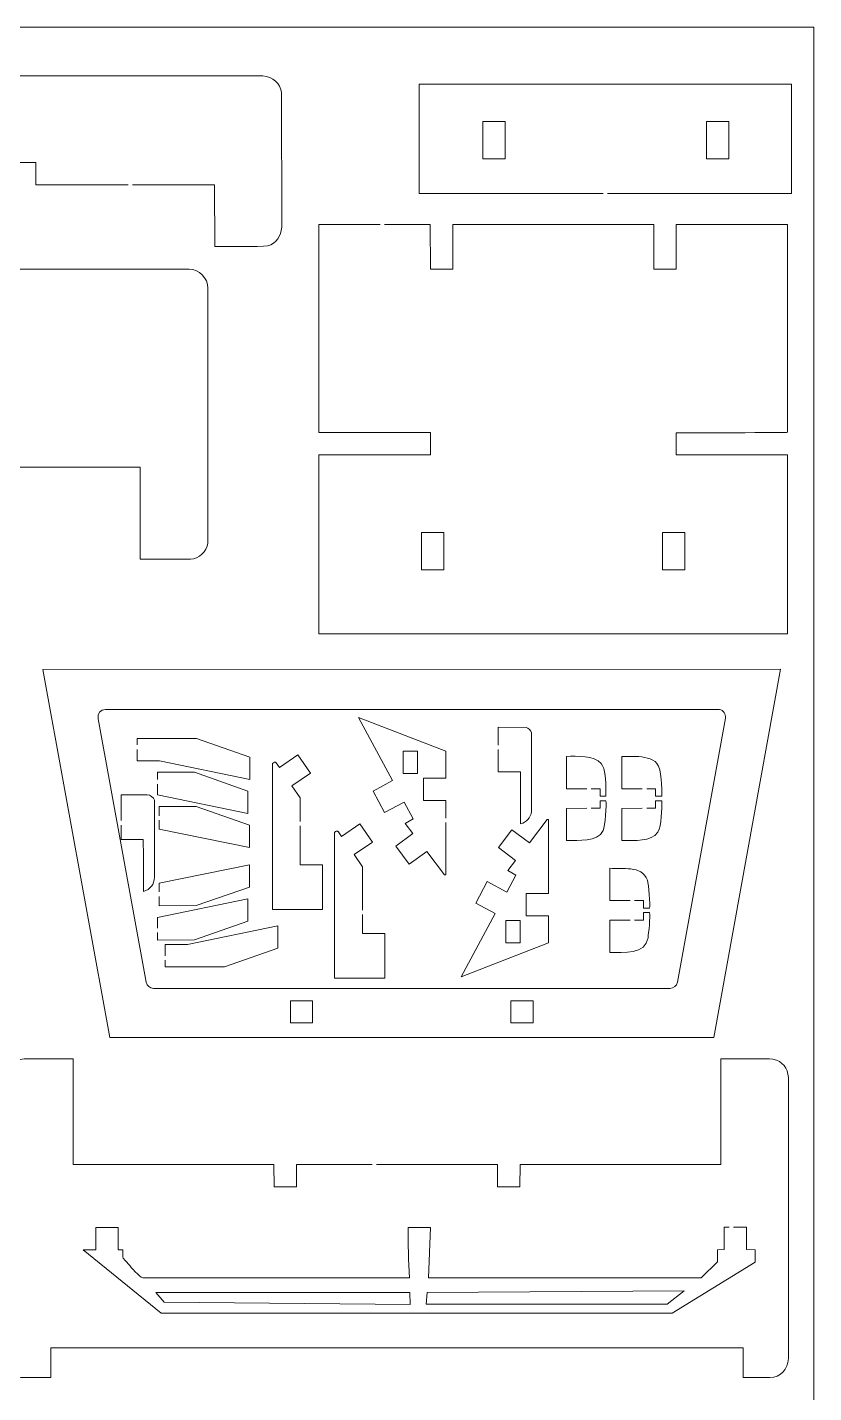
# Model space of a CAD drawing. Header units: centimetres. Extents: x -90 to 56, y -28 to 1.
# Drawn here: x -48.09 to -37.52, y -16.91 to 1.44 of the extents above; entities that cross this region are included whole.
import ezdxf

# ---------------------------------------------------------------- set-up
doc = ezdxf.new("R2010")
doc.units = ezdxf.units.CM
doc.header["$MEASUREMENT"] = 0
doc.layers.add('Camada 1', color=7, linetype='Continuous')

msp = doc.modelspace()

# ---------------------------------------------------------------- linework, layer by layer
at = {"layer": 'Camada 1', "color": 1, "lineweight": 0}
msp.add_lwpolyline([(-58.52102, -28.26382), (-37.52102, -28.26382), (-37.52102, 1.43618), (-58.52102, 1.43618), (-58.52102, -28.26382)], close=True, dxfattribs=at)
at = {"layer": 'Camada 1', "color": 3, "lineweight": 9}
for points, knots in [([(-46.67189, -0.68186), (-46.67189, -0.68186), (-45.57226, -0.68186), (-45.57226, -0.68186), (-45.57226, -0.68186), (-45.57226, -0.68186), (-45.5693, -1.50838), (-45.5693, -1.50838), (-45.5693, -1.50838), (-45.45303, -1.50904), (-44.95889, -1.51643), (-44.8575, -1.49956), (-44.8575, -1.49956), (-44.74392, -1.46809), (-44.67516, -1.36958), (-44.66926, -1.24954), (-44.66926, -1.24954), (-44.66926, -1.24954), (-44.6722, 0.55939), (-44.6722, 0.55939), (-44.6722, 0.55939), (-44.68532, 0.678), (-44.78743, 0.77621), (-44.92222, 0.78293), (-44.92222, 0.78293), (-44.92222, 0.78293), (-54.31981, 0.78293), (-54.31981, 0.78293), (-54.31981, 0.78293), (-54.46482, 0.77892), (-54.56372, 0.66963), (-54.57278, 0.53292), (-54.57278, 0.53292), (-54.57278, 0.53292), (-54.56689, -1.31131), (-54.56689, -1.31131), (-54.56689, -1.31131), (-54.54289, -1.4205), (-54.44078, -1.50211), (-54.32275, -1.50838), (-54.32275, -1.50838), (-54.32275, -1.50838), (-53.67272, -1.50544), (-53.67272, -1.50544), (-53.67272, -1.50544), (-53.67272, -1.50544), (-53.67272, -0.6848), (-53.67272, -0.6848), (-53.67272, -0.6848), (-53.67272, -0.6848), (-51.27259, -0.68186), (-51.27259, -0.68186), (-51.27259, -0.68186), (-51.27259, -0.68186), (-51.27259, -0.38184), (-51.27259, -0.38184), (-51.27259, -0.38184), (-51.27259, -0.38184), (-50.97257, -0.38184), (-50.97257, -0.38184), (-50.97257, -0.38184), (-50.97257, -0.38184), (-50.97257, -0.68186), (-50.97257, -0.68186), (-50.97257, -0.68186), (-50.97257, -0.68186), (-48.27241, -0.68186), (-48.27241, -0.68186), (-48.27241, -0.68186), (-48.27241, -0.68186), (-48.27241, -0.38184), (-48.27241, -0.38184), (-48.27241, -0.38184), (-48.27241, -0.38184), (-47.97239, -0.38184), (-47.97239, -0.38184), (-47.97239, -0.38184), (-47.97239, -0.38184), (-47.97239, -0.68186), (-47.97239, -0.68186), (-47.97239, -0.68186), (-47.97239, -0.68186), (-46.73072, -0.68186), (-46.73072, -0.68186)], [0, 0, 0, 0, 0.04545455, 0.04545455, 0.04545455, 0.04545455, 0.09090909, 0.09090909, 0.09090909, 0.09090909, 0.13636364, 0.13636364, 0.13636364, 0.13636364, 0.18181818, 0.18181818, 0.18181818, 0.18181818, 0.22727273, 0.22727273, 0.22727273, 0.22727273, 0.27272727, 0.27272727, 0.27272727, 0.27272727, 0.31818182, 0.31818182, 0.31818182, 0.31818182, 0.36363636, 0.36363636, 0.36363636, 0.36363636, 0.40909091, 0.40909091, 0.40909091, 0.40909091, 0.45454545, 0.45454545, 0.45454545, 0.45454545, 0.5, 0.5, 0.5, 0.5, 0.54545455, 0.54545455, 0.54545455, 0.54545455, 0.59090909, 0.59090909, 0.59090909, 0.59090909, 0.63636364, 0.63636364, 0.63636364, 0.63636364, 0.68181818, 0.68181818, 0.68181818, 0.68181818, 0.72727273, 0.72727273, 0.72727273, 0.72727273, 0.77272727, 0.77272727, 0.77272727, 0.77272727, 0.81818182, 0.81818182, 0.81818182, 0.81818182, 0.86363636, 0.86363636, 0.86363636, 0.86363636, 0.90909091, 0.90909091, 0.90909091, 0.90909091, 1, 1, 1, 1]), ([(-40.29161, -0.79769), (-40.29161, -0.79769), (-37.81793, -0.79769), (-37.81793, -0.79769), (-37.81793, -0.79769), (-37.81793, -0.79769), (-37.81793, 0.67005), (-37.81793, 0.67005), (-37.81793, 0.67005), (-37.81793, 0.67005), (-42.82117, 0.67005), (-42.82117, 0.67005), (-42.82117, 0.67005), (-42.82117, 0.67005), (-42.82411, -0.79769), (-42.82411, -0.79769), (-42.82411, -0.79769), (-42.82411, -0.79769), (-40.35043, -0.79769), (-40.35043, -0.79769)], [0, 0, 0, 0, 0.16666667, 0.16666667, 0.16666667, 0.16666667, 0.33333333, 0.33333333, 0.33333333, 0.33333333, 0.5, 0.5, 0.5, 0.5, 0.66666667, 0.66666667, 0.66666667, 0.66666667, 1, 1, 1, 1]), ([(-43.28821, -1.21366), (-43.28821, -1.21366), (-42.67406, -1.21366), (-42.67406, -1.21366), (-42.67406, -1.21366), (-42.67406, -1.21366), (-42.67111, -1.81369), (-42.67111, -1.81369), (-42.67111, -1.81369), (-42.67111, -1.81369), (-42.3711, -1.81369), (-42.3711, -1.81369), (-42.3711, -1.81369), (-42.3711, -1.81369), (-42.3711, -1.21366), (-42.3711, -1.21366), (-42.3711, -1.21366), (-42.3711, -1.21366), (-39.67093, -1.21366), (-39.67093, -1.21366), (-39.67093, -1.21366), (-39.67093, -1.21366), (-39.67093, -1.81369), (-39.67093, -1.81369), (-39.67093, -1.81369), (-39.67093, -1.81369), (-39.37386, -1.81369), (-39.37386, -1.81369), (-39.37386, -1.81369), (-39.37386, -1.81369), (-39.37092, -1.81075), (-39.37092, -1.81075), (-39.37092, -1.81075), (-39.37092, -1.81075), (-39.37092, -1.21366), (-39.37092, -1.21366), (-39.37092, -1.21366), (-39.37092, -1.21366), (-37.87083, -1.21366), (-37.87083, -1.21366), (-37.87083, -1.21366), (-37.87083, -1.21366), (-37.87083, -4.005), (-37.87083, -4.005), (-37.87083, -4.005), (-37.87839, -4.01256), (-39.23886, -4.01062), (-39.37092, -4.01088), (-39.37092, -4.01088), (-39.37092, -4.01088), (-39.37092, -4.30796), (-39.37092, -4.30796), (-39.37092, -4.30796), (-39.37092, -4.30796), (-37.87377, -4.30796), (-37.87377, -4.30796), (-37.87377, -4.30796), (-37.87377, -4.30796), (-37.87083, -4.3109), (-37.87083, -4.3109), (-37.87083, -4.3109), (-37.87083, -4.3109), (-37.87083, -6.71398), (-37.87083, -6.71398), (-37.87083, -6.71398), (-37.87083, -6.71398), (-44.16826, -6.71398), (-44.16826, -6.71398), (-44.16826, -6.71398), (-44.16826, -6.71398), (-44.17121, -4.30796), (-44.17121, -4.30796), (-44.17121, -4.30796), (-44.17121, -4.30796), (-42.67111, -4.30796), (-42.67111, -4.30796), (-42.67111, -4.30796), (-42.67111, -4.30796), (-42.67111, -4.01088), (-42.67111, -4.01088), (-42.67111, -4.01088), (-42.67111, -4.01088), (-42.67406, -4.00794), (-42.67406, -4.00794), (-42.67406, -4.00794), (-42.67406, -4.00794), (-44.17121, -4.00794), (-44.17121, -4.00794), (-44.17121, -4.00794), (-44.17121, -4.00794), (-44.17121, -1.21366), (-44.17121, -1.21366), (-44.17121, -1.21366), (-44.17121, -1.21366), (-43.34704, -1.21366), (-43.34704, -1.21366)], [0, 0, 0, 0, 0.04, 0.04, 0.04, 0.04, 0.08, 0.08, 0.08, 0.08, 0.12, 0.12, 0.12, 0.12, 0.16, 0.16, 0.16, 0.16, 0.2, 0.2, 0.2, 0.2, 0.24, 0.24, 0.24, 0.24, 0.28, 0.28, 0.28, 0.28, 0.32, 0.32, 0.32, 0.32, 0.36, 0.36, 0.36, 0.36, 0.4, 0.4, 0.4, 0.4, 0.44, 0.44, 0.44, 0.44, 0.48, 0.48, 0.48, 0.48, 0.52, 0.52, 0.52, 0.52, 0.56, 0.56, 0.56, 0.56, 0.6, 0.6, 0.6, 0.6, 0.64, 0.64, 0.64, 0.64, 0.68, 0.68, 0.68, 0.68, 0.72, 0.72, 0.72, 0.72, 0.76, 0.76, 0.76, 0.76, 0.8, 0.8, 0.8, 0.8, 0.84, 0.84, 0.84, 0.84, 0.88, 0.88, 0.88, 0.88, 0.92, 0.92, 0.92, 0.92, 1, 1, 1, 1]), ([(-46.5693, -5.71137), (-46.5693, -5.71137), (-46.57224, -4.47306), (-46.57224, -4.47306), (-46.57224, -4.47306), (-46.57224, -4.47306), (-49.26945, -4.47306), (-49.26945, -4.47306), (-49.26945, -4.47306), (-49.26945, -4.47306), (-49.2724, -4.17304), (-49.2724, -4.17304), (-49.2724, -4.17304), (-49.2724, -4.17304), (-49.57241, -4.17304), (-49.57241, -4.17304), (-49.57241, -4.17304), (-49.57241, -4.17304), (-49.57241, -4.47306), (-49.57241, -4.47306), (-49.57241, -4.47306), (-49.57241, -4.47306), (-52.27257, -4.47306), (-52.27257, -4.47306), (-52.27257, -4.47306), (-52.27257, -4.47306), (-52.27257, -4.17304), (-52.27257, -4.17304), (-52.27257, -4.17304), (-52.27257, -4.17304), (-52.57257, -4.17304), (-52.57257, -4.17304), (-52.57257, -4.17304), (-52.57257, -4.17304), (-52.57257, -4.47306), (-52.57257, -4.47306), (-52.57257, -4.47306), (-52.57257, -4.47306), (-55.27275, -4.47601), (-55.27275, -4.47601), (-55.27275, -4.47601), (-55.27275, -4.47601), (-55.27275, -5.70844), (-55.27275, -5.70844), (-55.27275, -5.70844), (-55.28081, -5.71648), (-55.87929, -5.71305), (-55.94043, -5.71137), (-55.94043, -5.71137), (-56.07344, -5.70771), (-56.17803, -5.59112), (-56.18162, -5.46136), (-56.18162, -5.46136), (-56.18162, -5.46136), (-56.18162, -2.06705), (-56.18162, -2.06705), (-56.18162, -2.06705), (-56.17833, -1.92839), (-56.07083, -1.81763), (-55.92867, -1.81408), (-55.92867, -1.81408), (-55.92867, -1.81408), (-45.91338, -1.81408), (-45.91338, -1.81408), (-45.91338, -1.81408), (-45.77336, -1.81583), (-45.66376, -1.93253), (-45.66042, -2.06998), (-45.66042, -2.06998), (-45.66042, -2.06998), (-45.66336, -5.49666), (-45.66336, -5.49666), (-45.66336, -5.49666), (-45.66926, -5.6032), (-45.78762, -5.70563), (-45.89278, -5.71137), (-45.89278, -5.71137), (-45.89278, -5.71137), (-46.5693, -5.71137), (-46.5693, -5.71137)], [0, 0, 0, 0, 0.04761905, 0.04761905, 0.04761905, 0.04761905, 0.0952381, 0.0952381, 0.0952381, 0.0952381, 0.14285714, 0.14285714, 0.14285714, 0.14285714, 0.19047619, 0.19047619, 0.19047619, 0.19047619, 0.23809524, 0.23809524, 0.23809524, 0.23809524, 0.28571429, 0.28571429, 0.28571429, 0.28571429, 0.33333333, 0.33333333, 0.33333333, 0.33333333, 0.38095238, 0.38095238, 0.38095238, 0.38095238, 0.42857143, 0.42857143, 0.42857143, 0.42857143, 0.47619048, 0.47619048, 0.47619048, 0.47619048, 0.52380952, 0.52380952, 0.52380952, 0.52380952, 0.57142857, 0.57142857, 0.57142857, 0.57142857, 0.61904762, 0.61904762, 0.61904762, 0.61904762, 0.66666667, 0.66666667, 0.66666667, 0.66666667, 0.71428571, 0.71428571, 0.71428571, 0.71428571, 0.76190476, 0.76190476, 0.76190476, 0.76190476, 0.80952381, 0.80952381, 0.80952381, 0.80952381, 0.85714286, 0.85714286, 0.85714286, 0.85714286, 0.9047619, 0.9047619, 0.9047619, 0.9047619, 1, 1, 1, 1]), ([(-37.96485, -7.18868), (-37.96485, -7.18868), (-38.8649, -12.13896), (-38.8649, -12.13896), (-38.8649, -12.13896), (-38.8649, -12.13896), (-46.97713, -12.13896), (-46.97713, -12.13896), (-46.97713, -12.13896), (-46.97713, -12.13896), (-47.87719, -7.1916), (-47.87719, -7.1916), (-47.87719, -7.1916), (-47.87719, -7.1916), (-37.96485, -7.18868), (-37.96485, -7.18868)], [0, 0, 0, 0, 0.2, 0.2, 0.2, 0.2, 0.4, 0.4, 0.4, 0.4, 0.6, 0.6, 0.6, 0.6, 1, 1, 1, 1]), ([(-39.45023, -11.47716), (-39.45023, -11.47716), (-46.3918, -11.47716), (-46.3918, -11.47716), (-46.3918, -11.47716), (-46.4429, -11.47461), (-46.47983, -11.44466), (-46.49181, -11.39479), (-46.49181, -11.39479), (-46.49181, -11.39479), (-47.13597, -7.85342), (-47.13597, -7.85342), (-47.13597, -7.85342), (-47.14209, -7.78553), (-47.10729, -7.7331), (-47.03596, -7.72987), (-47.03596, -7.72987), (-47.03596, -7.72987), (-38.78842, -7.72987), (-38.78842, -7.72987), (-38.78842, -7.72987), (-38.73398, -7.73947), (-38.70079, -7.789), (-38.70607, -7.84752), (-38.70607, -7.84752), (-38.70607, -7.84752), (-39.35022, -11.39479), (-39.35022, -11.39479), (-39.35022, -11.39479), (-39.36235, -11.44793), (-39.40317, -11.47128), (-39.45023, -11.47716)], [0, 0, 0, 0, 0.11111111, 0.11111111, 0.11111111, 0.11111111, 0.22222222, 0.22222222, 0.22222222, 0.22222222, 0.33333333, 0.33333333, 0.33333333, 0.33333333, 0.44444444, 0.44444444, 0.44444444, 0.44444444, 0.55555556, 0.55555556, 0.55555556, 0.55555556, 0.66666667, 0.66666667, 0.66666667, 0.66666667, 0.77777778, 0.77777778, 0.77777778, 0.77777778, 1, 1, 1, 1]), ([(-43.39408, -13.84148), (-43.39408, -13.84148), (-41.76946, -13.84148), (-41.76946, -13.84148), (-41.76946, -13.84148), (-41.76946, -13.84148), (-41.76946, -14.1415), (-41.76946, -14.1415), (-41.76946, -14.1415), (-41.76946, -14.1415), (-41.46946, -14.1415), (-41.46946, -14.1415), (-41.46946, -14.1415), (-41.46946, -14.1415), (-41.4665, -13.84148), (-41.4665, -13.84148), (-41.4665, -13.84148), (-41.4665, -13.84148), (-38.76929, -13.84148), (-38.76929, -13.84148), (-38.76929, -13.84148), (-38.76929, -13.84148), (-38.76929, -12.42375), (-38.76929, -12.42375), (-38.76929, -12.42375), (-38.65486, -12.42375), (-38.14086, -12.41531), (-38.06925, -12.42963), (-38.06925, -12.42963), (-37.93609, -12.45626), (-37.87305, -12.54618), (-37.86041, -12.67377), (-37.86041, -12.67377), (-37.86041, -12.67377), (-37.86041, -16.45046), (-37.86041, -16.45046), (-37.86041, -16.45046), (-37.86471, -16.59421), (-37.96271, -16.70266), (-38.11043, -16.70636), (-38.11043, -16.70636), (-38.11043, -16.70636), (-38.46927, -16.70636), (-38.46927, -16.70636), (-38.46927, -16.70636), (-38.46927, -16.70636), (-38.46927, -16.30633), (-38.46927, -16.30633), (-38.46927, -16.30633), (-38.46927, -16.30633), (-47.76981, -16.30633), (-47.76981, -16.30633), (-47.76981, -16.30633), (-47.76981, -16.30633), (-47.76981, -16.70341), (-47.76981, -16.70341), (-47.76981, -16.70341), (-47.76981, -16.70341), (-48.17278, -16.70341), (-48.17278, -16.70341), (-48.17278, -16.70341), (-48.29624, -16.67892), (-48.37165, -16.58174), (-48.38162, -16.45633), (-48.38162, -16.45633), (-48.38162, -16.45633), (-48.38162, -12.6767), (-48.38162, -12.6767), (-48.38162, -12.6767), (-48.37458, -12.53532), (-48.27343, -12.43161), (-48.13159, -12.42375), (-48.13159, -12.42375), (-48.13159, -12.42375), (-47.46981, -12.42375), (-47.46981, -12.42375), (-47.46981, -12.42375), (-47.46981, -12.42375), (-47.46981, -13.84148), (-47.46981, -13.84148), (-47.46981, -13.84148), (-47.46981, -13.84148), (-44.77258, -13.84148), (-44.77258, -13.84148), (-44.77258, -13.84148), (-44.77258, -13.84148), (-44.76964, -14.1415), (-44.76964, -14.1415), (-44.76964, -14.1415), (-44.76964, -14.1415), (-44.46962, -14.1415), (-44.46962, -14.1415), (-44.46962, -14.1415), (-44.46962, -14.1415), (-44.46962, -13.84148), (-44.46962, -13.84148), (-44.46962, -13.84148), (-44.46962, -13.84148), (-43.4529, -13.84148), (-43.4529, -13.84148)], [0, 0, 0, 0, 0.03846154, 0.03846154, 0.03846154, 0.03846154, 0.07692308, 0.07692308, 0.07692308, 0.07692308, 0.11538462, 0.11538462, 0.11538462, 0.11538462, 0.15384615, 0.15384615, 0.15384615, 0.15384615, 0.19230769, 0.19230769, 0.19230769, 0.19230769, 0.23076923, 0.23076923, 0.23076923, 0.23076923, 0.26923077, 0.26923077, 0.26923077, 0.26923077, 0.30769231, 0.30769231, 0.30769231, 0.30769231, 0.34615385, 0.34615385, 0.34615385, 0.34615385, 0.38461538, 0.38461538, 0.38461538, 0.38461538, 0.42307692, 0.42307692, 0.42307692, 0.42307692, 0.46153846, 0.46153846, 0.46153846, 0.46153846, 0.5, 0.5, 0.5, 0.5, 0.53846154, 0.53846154, 0.53846154, 0.53846154, 0.57692308, 0.57692308, 0.57692308, 0.57692308, 0.61538462, 0.61538462, 0.61538462, 0.61538462, 0.65384615, 0.65384615, 0.65384615, 0.65384615, 0.69230769, 0.69230769, 0.69230769, 0.69230769, 0.73076923, 0.73076923, 0.73076923, 0.73076923, 0.76923077, 0.76923077, 0.76923077, 0.76923077, 0.80769231, 0.80769231, 0.80769231, 0.80769231, 0.84615385, 0.84615385, 0.84615385, 0.84615385, 0.88461538, 0.88461538, 0.88461538, 0.88461538, 0.92307692, 0.92307692, 0.92307692, 0.92307692, 1, 1, 1, 1]), ([(-38.59792, -14.68585), (-38.59792, -14.68585), (-38.42369, -14.68585), (-38.42369, -14.68585), (-38.42369, -14.68585), (-38.42369, -14.68585), (-38.42369, -14.98586), (-38.42369, -14.98586), (-38.42369, -14.98586), (-38.42369, -14.98586), (-38.30604, -14.9888), (-38.30604, -14.9888), (-38.30604, -14.9888), (-38.30604, -14.9888), (-38.30604, -15.15352), (-38.30604, -15.15352), (-38.30604, -15.15352), (-38.30604, -15.15352), (-39.42082, -15.8418), (-39.42082, -15.8418), (-39.42082, -15.8418), (-39.42082, -15.8418), (-46.28887, -15.8418), (-46.28887, -15.8418), (-46.28887, -15.8418), (-46.28887, -15.8418), (-47.33599, -14.9888), (-47.33599, -14.9888), (-47.33599, -14.9888), (-47.33599, -14.9888), (-47.16833, -14.9888), (-47.16833, -14.9888), (-47.16833, -14.9888), (-47.16833, -14.9888), (-47.16833, -14.68879), (-47.16833, -14.68879), (-47.16833, -14.68879), (-47.16833, -14.68879), (-46.86831, -14.68879), (-46.86831, -14.68879), (-46.86831, -14.68879), (-46.86831, -14.68879), (-46.86831, -14.9888), (-46.86831, -14.9888), (-46.86831, -14.9888), (-46.86831, -14.9888), (-46.80359, -14.9888), (-46.80359, -14.9888), (-46.80359, -14.9888), (-46.80359, -15.13563), (-46.81791, -15.0729), (-46.72713, -15.18293), (-46.72713, -15.18293), (-46.69406, -15.22301), (-46.58342, -15.35214), (-46.53593, -15.36529), (-46.53593, -15.36529), (-46.53593, -15.36529), (-42.95337, -15.36529), (-42.95337, -15.36529), (-42.95337, -15.36529), (-42.96396, -15.13943), (-42.97103, -14.91489), (-42.97103, -14.68879), (-42.97103, -14.68879), (-42.97103, -14.68879), (-42.671, -14.68879), (-42.671, -14.68879), (-42.671, -14.68879), (-42.671, -14.68879), (-42.69747, -15.36529), (-42.69747, -15.36529), (-42.69747, -15.36529), (-42.69747, -15.36529), (-39.03255, -15.36529), (-39.03255, -15.36529), (-39.03255, -15.36529), (-39.03255, -15.36529), (-38.81196, -15.15059), (-38.81196, -15.15059), (-38.81196, -15.15059), (-38.81196, -15.15059), (-38.81196, -14.9888), (-38.81196, -14.9888), (-38.81196, -14.9888), (-38.81196, -14.9888), (-38.72372, -14.98586), (-38.72372, -14.98586), (-38.72372, -14.98586), (-38.72372, -14.98586), (-38.72372, -14.68585), (-38.72372, -14.68585), (-38.72372, -14.68585), (-38.72372, -14.68585), (-38.65675, -14.68585), (-38.65675, -14.68585)], [0, 0, 0, 0, 0.04, 0.04, 0.04, 0.04, 0.08, 0.08, 0.08, 0.08, 0.12, 0.12, 0.12, 0.12, 0.16, 0.16, 0.16, 0.16, 0.2, 0.2, 0.2, 0.2, 0.24, 0.24, 0.24, 0.24, 0.28, 0.28, 0.28, 0.28, 0.32, 0.32, 0.32, 0.32, 0.36, 0.36, 0.36, 0.36, 0.4, 0.4, 0.4, 0.4, 0.44, 0.44, 0.44, 0.44, 0.48, 0.48, 0.48, 0.48, 0.52, 0.52, 0.52, 0.52, 0.56, 0.56, 0.56, 0.56, 0.6, 0.6, 0.6, 0.6, 0.64, 0.64, 0.64, 0.64, 0.68, 0.68, 0.68, 0.68, 0.72, 0.72, 0.72, 0.72, 0.76, 0.76, 0.76, 0.76, 0.8, 0.8, 0.8, 0.8, 0.84, 0.84, 0.84, 0.84, 0.88, 0.88, 0.88, 0.88, 0.92, 0.92, 0.92, 0.92, 1, 1, 1, 1])]:
    msp.add_open_spline(points, degree=3, knots=knots, dxfattribs=at)
at = {"layer": 'Camada 1', "lineweight": 9}
for points in [[(-41.96523, 0.17002), (-41.96523, 0.17002), (-41.66522, 0.17002), (-41.66522, 0.17002), (-41.66522, 0.17002), (-41.66522, 0.17002), (-41.66522, -0.33002), (-41.66522, -0.33002), (-41.66522, -0.33002), (-41.66522, -0.33002), (-41.96523, -0.33002), (-41.96523, -0.33002), (-41.96523, -0.33002), (-41.96523, -0.33002), (-41.96523, 0.17002), (-41.96523, 0.17002)], [(-38.96212, 0.17002), (-38.96212, 0.17002), (-38.6621, 0.17002), (-38.6621, 0.17002), (-38.6621, 0.17002), (-38.6621, 0.17002), (-38.6621, -0.33002), (-38.6621, -0.33002), (-38.6621, -0.33002), (-38.6621, -0.33002), (-38.96212, -0.33002), (-38.96212, -0.33002), (-38.96212, -0.33002), (-38.96212, -0.33002), (-38.96212, 0.17002), (-38.96212, 0.17002)], [(-42.49168, -5.35213), (-42.49168, -5.35213), (-42.79171, -5.35213), (-42.79171, -5.35213), (-42.79171, -5.35213), (-42.79171, -5.35213), (-42.79171, -5.85216), (-42.79171, -5.85216), (-42.79171, -5.85216), (-42.79171, -5.85216), (-42.49168, -5.85216), (-42.49168, -5.85216), (-42.49168, -5.85216), (-42.49168, -5.85216), (-42.49168, -5.35213), (-42.49168, -5.35213)], [(-39.55328, -5.85216), (-39.55328, -5.85216), (-39.25326, -5.85216), (-39.25326, -5.85216), (-39.25326, -5.85216), (-39.25326, -5.85216), (-39.25326, -5.35213), (-39.25326, -5.35213), (-39.25326, -5.35213), (-39.25326, -5.35213), (-39.55328, -5.35213), (-39.55328, -5.35213), (-39.55328, -5.35213), (-39.55328, -5.35213), (-39.55328, -5.85216), (-39.55328, -5.85216)], [(-43.03573, -8.59168), (-43.03573, -8.59168), (-43.03573, -8.29167), (-43.03573, -8.29167), (-43.03573, -8.29167), (-43.03573, -8.29167), (-42.84454, -8.29167), (-42.84454, -8.29167), (-42.84454, -8.29167), (-42.84454, -8.29167), (-42.84454, -8.59168), (-42.84454, -8.59168), (-42.84454, -8.59168), (-42.84454, -8.59168), (-43.03573, -8.59168), (-43.03573, -8.59168)], [(-41.65624, -10.56534), (-41.65624, -10.56534), (-41.65624, -10.86536), (-41.65624, -10.86536), (-41.65624, -10.86536), (-41.65624, -10.86536), (-41.46505, -10.86536), (-41.46505, -10.86536), (-41.46505, -10.86536), (-41.46505, -10.86536), (-41.46505, -10.56534), (-41.46505, -10.56534), (-41.46505, -10.56534), (-41.46505, -10.56534), (-41.65624, -10.56534), (-41.65624, -10.56534)], [(-44.55052, -11.64482), (-44.55052, -11.64482), (-44.55052, -11.94189), (-44.55052, -11.94189), (-44.55052, -11.94189), (-44.4515, -11.94189), (-44.35247, -11.94189), (-44.25345, -11.94189), (-44.25345, -11.94189), (-44.25345, -11.94189), (-44.25345, -11.64482), (-44.25345, -11.64482), (-44.25345, -11.64482), (-44.25345, -11.64482), (-44.55052, -11.64482), (-44.55052, -11.64482)], [(-41.58858, -11.64482), (-41.58858, -11.64482), (-41.58858, -11.94189), (-41.58858, -11.94189), (-41.58858, -11.94189), (-41.48956, -11.94189), (-41.39053, -11.94189), (-41.29151, -11.94189), (-41.29151, -11.94189), (-41.29151, -11.94189), (-41.29151, -11.64482), (-41.29151, -11.64482), (-41.29151, -11.64482), (-41.29151, -11.64482), (-41.58858, -11.64482), (-41.58858, -11.64482)], [(-46.24768, -15.6918), (-46.24768, -15.6918), (-42.9416, -15.72415), (-42.9416, -15.72415), (-42.9416, -15.72415), (-42.9416, -15.72415), (-42.9475, -15.56236), (-42.9475, -15.56236), (-42.9475, -15.56236), (-42.9475, -15.56236), (-46.35946, -15.56236), (-46.35946, -15.56236), (-46.35946, -15.56236), (-46.35946, -15.56236), (-46.24768, -15.6918), (-46.24768, -15.6918)], [(-39.49141, -15.71827), (-39.49141, -15.71827), (-39.26199, -15.54177), (-39.26199, -15.54177), (-39.26199, -15.54177), (-39.26199, -15.54177), (-42.71513, -15.56236), (-42.71513, -15.56236), (-42.71513, -15.56236), (-42.71513, -15.56236), (-42.72689, -15.71827), (-42.72689, -15.71827), (-42.72689, -15.71827), (-42.72689, -15.71827), (-39.49141, -15.71827), (-39.49141, -15.71827)]]:
    msp.add_open_spline(points, degree=3, knots=[0, 0, 0, 0, 0.2, 0.2, 0.2, 0.2, 0.4, 0.4, 0.4, 0.4, 0.6, 0.6, 0.6, 0.6, 1, 1, 1, 1], dxfattribs=at)
at = {"layer": 'Camada 1', "color": 2, "lineweight": 9}
for points, knots in [([(-42.46511, -9.18821), (-42.46511, -9.18821), (-42.46511, -8.95054), (-42.46511, -8.95054), (-42.46511, -8.95054), (-42.46511, -8.95054), (-42.76512, -8.95054), (-42.76512, -8.95054), (-42.76512, -8.95054), (-42.76512, -8.95054), (-42.76512, -8.65052), (-42.76512, -8.65052), (-42.76512, -8.65052), (-42.76512, -8.65052), (-42.46511, -8.65052), (-42.46511, -8.65052), (-42.46511, -8.65052), (-42.46511, -8.65052), (-42.46511, -8.29167), (-42.46511, -8.29167), (-42.46511, -8.29167), (-42.46511, -8.29167), (-43.63576, -7.83577), (-43.63576, -7.83577), (-43.63576, -7.83577), (-43.63576, -7.83577), (-43.17985, -8.68581), (-43.17985, -8.68581), (-43.17985, -8.68581), (-43.17985, -8.68581), (-43.44163, -8.82699), (-43.44163, -8.82699), (-43.44163, -8.82699), (-43.44163, -8.82699), (-43.28869, -9.11526), (-43.28869, -9.11526), (-43.28869, -9.11526), (-43.28869, -9.11526), (-43.02396, -8.97407), (-43.02396, -8.97407), (-43.02396, -8.97407), (-43.02396, -8.97407), (-42.90043, -9.20055), (-42.90043, -9.20055), (-42.90043, -9.20055), (-42.90043, -9.20055), (-43.0122, -9.26232), (-43.0122, -9.26232), (-43.0122, -9.26232), (-43.0122, -9.26232), (-42.90631, -9.39763), (-42.90631, -9.39763), (-42.90631, -9.39763), (-42.90631, -9.39763), (-43.13573, -9.56822), (-43.13573, -9.56822), (-43.13573, -9.56822), (-43.13573, -9.56822), (-42.95631, -9.8094), (-42.95631, -9.8094), (-42.95631, -9.8094), (-42.95631, -9.8094), (-42.72101, -9.63588), (-42.72101, -9.63588), (-42.72101, -9.63588), (-42.72101, -9.63588), (-42.47981, -9.95059), (-42.47981, -9.95059), (-42.47981, -9.95059), (-42.47981, -9.95059), (-42.46511, -9.95059), (-42.46511, -9.95059), (-42.46511, -9.95059), (-42.46511, -9.95059), (-42.46511, -9.24704), (-42.46511, -9.24704)], [0, 0, 0, 0, 0.05, 0.05, 0.05, 0.05, 0.1, 0.1, 0.1, 0.1, 0.15, 0.15, 0.15, 0.15, 0.2, 0.2, 0.2, 0.2, 0.25, 0.25, 0.25, 0.25, 0.3, 0.3, 0.3, 0.3, 0.35, 0.35, 0.35, 0.35, 0.4, 0.4, 0.4, 0.4, 0.45, 0.45, 0.45, 0.45, 0.5, 0.5, 0.5, 0.5, 0.55, 0.55, 0.55, 0.55, 0.6, 0.6, 0.6, 0.6, 0.65, 0.65, 0.65, 0.65, 0.7, 0.7, 0.7, 0.7, 0.75, 0.75, 0.75, 0.75, 0.8, 0.8, 0.8, 0.8, 0.85, 0.85, 0.85, 0.85, 0.9, 0.9, 0.9, 0.9, 1, 1, 1, 1]), ([(-41.76036, -8.20931), (-41.76036, -8.20931), (-41.75918, -7.96812), (-41.75918, -7.96812), (-41.75918, -7.96812), (-41.75918, -7.96812), (-41.38269, -7.97107), (-41.38269, -7.97107), (-41.38269, -7.97107), (-41.35239, -7.98002), (-41.31877, -8.01338), (-41.3121, -8.04461), (-41.3121, -8.04461), (-41.3121, -8.04461), (-41.3121, -9.10055), (-41.3121, -9.10055), (-41.3121, -9.10055), (-41.32669, -9.18837), (-41.37928, -9.23827), (-41.45917, -9.26819), (-41.45917, -9.26819), (-41.45917, -9.26819), (-41.46211, -8.85642), (-41.46211, -8.85642), (-41.46211, -8.85642), (-41.46211, -8.85642), (-41.46211, -8.56815), (-41.46211, -8.56815), (-41.46211, -8.56815), (-41.46211, -8.56815), (-41.76212, -8.56815), (-41.76212, -8.56815), (-41.76212, -8.56815), (-41.76212, -8.56815), (-41.76065, -8.26813), (-41.76065, -8.26813)], [0, 0, 0, 0, 0.1, 0.1, 0.1, 0.1, 0.2, 0.2, 0.2, 0.2, 0.3, 0.3, 0.3, 0.3, 0.4, 0.4, 0.4, 0.4, 0.5, 0.5, 0.5, 0.5, 0.6, 0.6, 0.6, 0.6, 0.7, 0.7, 0.7, 0.7, 0.8, 0.8, 0.8, 0.8, 1, 1, 1, 1]), ([(-46.61194, -8.26802), (-46.61194, -8.26802), (-46.61194, -8.42098), (-46.61194, -8.42098), (-46.61194, -8.42098), (-46.61194, -8.42098), (-46.31192, -8.42098), (-46.31192, -8.42098), (-46.31192, -8.42098), (-46.31192, -8.42098), (-45.09715, -8.67099), (-45.09715, -8.67099), (-45.09715, -8.67099), (-45.09715, -8.67099), (-45.09715, -8.37098), (-45.09715, -8.37098), (-45.09715, -8.37098), (-45.09715, -8.37098), (-45.81483, -8.11802), (-45.81483, -8.11802), (-45.81483, -8.11802), (-45.81483, -8.11802), (-46.61194, -8.11802), (-46.61194, -8.11802), (-46.61194, -8.11802), (-46.61194, -8.11802), (-46.61194, -8.20626), (-46.61194, -8.20626)], [0, 0, 0, 0, 0.125, 0.125, 0.125, 0.125, 0.25, 0.25, 0.25, 0.25, 0.375, 0.375, 0.375, 0.375, 0.5, 0.5, 0.5, 0.5, 0.625, 0.625, 0.625, 0.625, 0.75, 0.75, 0.75, 0.75, 1, 1, 1, 1]), ([(-44.42064, -9.29436), (-44.42064, -9.29436), (-44.42064, -9.81518), (-44.42064, -9.81518), (-44.42064, -9.81518), (-44.42064, -9.81518), (-44.12062, -9.81518), (-44.12062, -9.81518), (-44.12062, -9.81518), (-44.12062, -9.81518), (-44.12062, -10.4152), (-44.12062, -10.4152), (-44.12062, -10.4152), (-44.12062, -10.4152), (-44.79419, -10.4152), (-44.79419, -10.4152), (-44.79419, -10.4152), (-44.79419, -10.4152), (-44.79419, -8.45627), (-44.79419, -8.45627), (-44.79419, -8.45627), (-44.79419, -8.45627), (-44.76477, -8.43567), (-44.76477, -8.43567), (-44.76477, -8.43567), (-44.76477, -8.43567), (-44.75301, -8.43863), (-44.75301, -8.43863), (-44.75301, -8.43863), (-44.75301, -8.43863), (-44.7383, -8.45333), (-44.7383, -8.45333), (-44.7383, -8.45333), (-44.7383, -8.45333), (-44.74418, -8.44451), (-44.74418, -8.44451), (-44.74418, -8.44451), (-44.74418, -8.44451), (-44.70007, -8.50922), (-44.70007, -8.50922), (-44.70007, -8.50922), (-44.70007, -8.50922), (-44.45299, -8.33861), (-44.45299, -8.33861), (-44.45299, -8.33861), (-44.45299, -8.33861), (-44.28239, -8.58569), (-44.28239, -8.58569), (-44.28239, -8.58569), (-44.28239, -8.58569), (-44.53241, -8.75336), (-44.53241, -8.75336), (-44.53241, -8.75336), (-44.53241, -8.75336), (-44.42064, -8.91513), (-44.42064, -8.91513), (-44.42064, -8.91513), (-44.42064, -8.91513), (-44.42064, -9.23553), (-44.42064, -9.23553)], [0, 0, 0, 0, 0.0625, 0.0625, 0.0625, 0.0625, 0.125, 0.125, 0.125, 0.125, 0.1875, 0.1875, 0.1875, 0.1875, 0.25, 0.25, 0.25, 0.25, 0.3125, 0.3125, 0.3125, 0.3125, 0.375, 0.375, 0.375, 0.375, 0.4375, 0.4375, 0.4375, 0.4375, 0.5, 0.5, 0.5, 0.5, 0.5625, 0.5625, 0.5625, 0.5625, 0.625, 0.625, 0.625, 0.625, 0.6875, 0.6875, 0.6875, 0.6875, 0.75, 0.75, 0.75, 0.75, 0.8125, 0.8125, 0.8125, 0.8125, 0.875, 0.875, 0.875, 0.875, 1, 1, 1, 1]), ([(-40.57088, -8.79465), (-40.57088, -8.79465), (-40.84149, -8.79465), (-40.84149, -8.79465), (-40.84149, -8.79465), (-40.84149, -8.79465), (-40.84443, -8.79171), (-40.84443, -8.79171), (-40.84443, -8.79171), (-40.84443, -8.79171), (-40.84443, -8.35932), (-40.84443, -8.35932), (-40.84443, -8.35932), (-40.70705, -8.35932), (-40.46898, -8.34461), (-40.37675, -8.45344), (-40.37675, -8.45344), (-40.3169, -8.52407), (-40.31704, -8.70428), (-40.31204, -8.79465), (-40.31204, -8.79465), (-40.31204, -8.79465), (-40.31204, -8.89464), (-40.31204, -8.89464), (-40.31204, -8.89464), (-40.31204, -8.89464), (-40.39146, -8.89464), (-40.39146, -8.89464), (-40.39146, -8.89464), (-40.39146, -8.89464), (-40.39146, -8.79465), (-40.39146, -8.79465), (-40.39146, -8.79465), (-40.39146, -8.79465), (-40.51205, -8.79465), (-40.51205, -8.79465)], [0, 0, 0, 0, 0.1, 0.1, 0.1, 0.1, 0.2, 0.2, 0.2, 0.2, 0.3, 0.3, 0.3, 0.3, 0.4, 0.4, 0.4, 0.4, 0.5, 0.5, 0.5, 0.5, 0.6, 0.6, 0.6, 0.6, 0.7, 0.7, 0.7, 0.7, 0.8, 0.8, 0.8, 0.8, 1, 1, 1, 1]), ([(-39.76495, -8.79465), (-39.76495, -8.79465), (-39.64436, -8.79465), (-39.64436, -8.79465), (-39.64436, -8.79465), (-39.64436, -8.79465), (-39.64436, -8.89464), (-39.64436, -8.89464), (-39.64436, -8.89464), (-39.64436, -8.89464), (-39.562, -8.89464), (-39.562, -8.89464), (-39.562, -8.89464), (-39.562, -8.7936), (-39.56307, -8.52934), (-39.6267, -8.45344), (-39.6267, -8.45344), (-39.68444, -8.38459), (-39.81725, -8.36226), (-39.9032, -8.36226), (-39.9032, -8.36226), (-39.9032, -8.36226), (-40.09732, -8.35932), (-40.09732, -8.35932), (-40.09732, -8.35932), (-40.09732, -8.35932), (-40.09732, -8.79171), (-40.09732, -8.79171), (-40.09732, -8.79171), (-40.09732, -8.79171), (-40.09438, -8.79465), (-40.09438, -8.79465), (-40.09438, -8.79465), (-40.09438, -8.79465), (-39.82377, -8.79465), (-39.82377, -8.79465)], [0, 0, 0, 0, 0.1, 0.1, 0.1, 0.1, 0.2, 0.2, 0.2, 0.2, 0.3, 0.3, 0.3, 0.3, 0.4, 0.4, 0.4, 0.4, 0.5, 0.5, 0.5, 0.5, 0.6, 0.6, 0.6, 0.6, 0.7, 0.7, 0.7, 0.7, 0.8, 0.8, 0.8, 0.8, 1, 1, 1, 1]), ([(-46.33839, -8.67099), (-46.33839, -8.67099), (-46.33839, -8.57392), (-46.33839, -8.57392), (-46.33839, -8.57392), (-46.33839, -8.57392), (-45.84131, -8.57392), (-45.84131, -8.57392), (-45.84131, -8.57392), (-45.84131, -8.57392), (-45.12362, -8.82688), (-45.12362, -8.82688), (-45.12362, -8.82688), (-45.12362, -8.82688), (-45.12362, -9.1269), (-45.12362, -9.1269), (-45.12362, -9.1269), (-45.12362, -9.1269), (-46.33839, -8.87688), (-46.33839, -8.87688), (-46.33839, -8.87688), (-46.33839, -8.87688), (-46.33839, -8.73275), (-46.33839, -8.73275)], [0, 0, 0, 0, 0.14285714, 0.14285714, 0.14285714, 0.14285714, 0.28571429, 0.28571429, 0.28571429, 0.28571429, 0.42857143, 0.42857143, 0.42857143, 0.42857143, 0.57142857, 0.57142857, 0.57142857, 0.57142857, 0.71428571, 0.71428571, 0.71428571, 0.71428571, 1, 1, 1, 1]), ([(-46.82745, -9.28213), (-46.82745, -9.28213), (-46.82745, -9.47598), (-46.82745, -9.47598), (-46.82745, -9.47598), (-46.82745, -9.47598), (-46.53037, -9.47598), (-46.53037, -9.47598), (-46.53037, -9.47598), (-46.53037, -9.47598), (-46.52743, -9.70246), (-46.52743, -9.70246), (-46.52743, -9.70246), (-46.52743, -9.70246), (-46.52743, -10.17602), (-46.52743, -10.17602), (-46.52743, -10.17602), (-46.43175, -10.14412), (-46.38284, -10.08225), (-46.37742, -9.98189), (-46.37742, -9.98189), (-46.37742, -9.98189), (-46.38036, -8.94947), (-46.38036, -8.94947), (-46.38036, -8.94947), (-46.38827, -8.90624), (-46.43711, -8.87817), (-46.47743, -8.87593), (-46.47743, -8.87593), (-46.47743, -8.87593), (-46.82745, -8.87593), (-46.82745, -8.87593), (-46.82745, -8.87593), (-46.82745, -8.87593), (-46.82745, -9.2233), (-46.82745, -9.2233)], [0, 0, 0, 0, 0.1, 0.1, 0.1, 0.1, 0.2, 0.2, 0.2, 0.2, 0.3, 0.3, 0.3, 0.3, 0.4, 0.4, 0.4, 0.4, 0.5, 0.5, 0.5, 0.5, 0.6, 0.6, 0.6, 0.6, 0.7, 0.7, 0.7, 0.7, 0.8, 0.8, 0.8, 0.8, 1, 1, 1, 1]), ([(-40.51205, -9.05643), (-40.51205, -9.05643), (-40.39146, -9.05643), (-40.39146, -9.05643), (-40.39146, -9.05643), (-40.39146, -9.05643), (-40.39146, -8.95643), (-40.39146, -8.95643), (-40.39146, -8.95643), (-40.39146, -8.95643), (-40.31204, -8.95643), (-40.31204, -8.95643), (-40.31204, -8.95643), (-40.30103, -9.00044), (-40.32474, -9.30206), (-40.35028, -9.35644), (-40.35028, -9.35644), (-40.42658, -9.51896), (-40.68867, -9.48215), (-40.82383, -9.49175), (-40.82383, -9.49175), (-40.82383, -9.49175), (-40.84443, -9.49175), (-40.84443, -9.49175), (-40.84443, -9.49175), (-40.84443, -9.49175), (-40.84443, -9.05936), (-40.84443, -9.05936), (-40.84443, -9.05936), (-40.84443, -9.05936), (-40.57088, -9.05643), (-40.57088, -9.05643)], [0, 0, 0, 0, 0.11111111, 0.11111111, 0.11111111, 0.11111111, 0.22222222, 0.22222222, 0.22222222, 0.22222222, 0.33333333, 0.33333333, 0.33333333, 0.33333333, 0.44444444, 0.44444444, 0.44444444, 0.44444444, 0.55555556, 0.55555556, 0.55555556, 0.55555556, 0.66666667, 0.66666667, 0.66666667, 0.66666667, 0.77777778, 0.77777778, 0.77777778, 0.77777778, 1, 1, 1, 1]), ([(-39.76495, -9.05643), (-39.76495, -9.05643), (-39.64436, -9.05643), (-39.64436, -9.05643), (-39.64436, -9.05643), (-39.64436, -9.05643), (-39.64436, -8.95643), (-39.64436, -8.95643), (-39.64436, -8.95643), (-39.64436, -8.95643), (-39.562, -8.95643), (-39.562, -8.95643), (-39.562, -8.95643), (-39.562, -9.05818), (-39.56388, -9.29441), (-39.61494, -9.37704), (-39.61494, -9.37704), (-39.69995, -9.51457), (-39.94127, -9.48331), (-40.07674, -9.49175), (-40.07674, -9.49175), (-40.07674, -9.49175), (-40.09732, -9.49175), (-40.09732, -9.49175), (-40.09732, -9.49175), (-40.09732, -9.49175), (-40.09732, -9.05936), (-40.09732, -9.05936), (-40.09732, -9.05936), (-40.09732, -9.05936), (-39.82377, -9.05643), (-39.82377, -9.05643)], [0, 0, 0, 0, 0.11111111, 0.11111111, 0.11111111, 0.11111111, 0.22222222, 0.22222222, 0.22222222, 0.22222222, 0.33333333, 0.33333333, 0.33333333, 0.33333333, 0.44444444, 0.44444444, 0.44444444, 0.44444444, 0.55555556, 0.55555556, 0.55555556, 0.55555556, 0.66666667, 0.66666667, 0.66666667, 0.66666667, 0.77777778, 0.77777778, 0.77777778, 0.77777778, 1, 1, 1, 1]), ([(-46.31487, -9.15925), (-46.31487, -9.15925), (-46.31487, -9.03278), (-46.31487, -9.03278), (-46.31487, -9.03278), (-46.31487, -9.03278), (-45.81777, -9.03278), (-45.81777, -9.03278), (-45.81777, -9.03278), (-45.81777, -9.03278), (-45.10009, -9.28574), (-45.10009, -9.28574), (-45.10009, -9.28574), (-45.10009, -9.28574), (-45.10009, -9.58575), (-45.10009, -9.58575), (-45.10009, -9.58575), (-45.10009, -9.58575), (-46.31487, -9.33574), (-46.31487, -9.33574), (-46.31487, -9.33574), (-46.31487, -9.33574), (-46.31487, -9.21809), (-46.31487, -9.21809)], [0, 0, 0, 0, 0.14285714, 0.14285714, 0.14285714, 0.14285714, 0.28571429, 0.28571429, 0.28571429, 0.28571429, 0.42857143, 0.42857143, 0.42857143, 0.42857143, 0.57142857, 0.57142857, 0.57142857, 0.57142857, 0.71428571, 0.71428571, 0.71428571, 0.71428571, 1, 1, 1, 1]), ([(-43.58529, -10.48592), (-43.58529, -10.48592), (-43.58529, -10.74169), (-43.58529, -10.74169), (-43.58529, -10.74169), (-43.58529, -10.74169), (-43.28527, -10.74169), (-43.28527, -10.74169), (-43.28527, -10.74169), (-43.28527, -10.74169), (-43.28527, -11.34174), (-43.28527, -11.34174), (-43.28527, -11.34174), (-43.28527, -11.34174), (-43.96179, -11.34174), (-43.96179, -11.34174), (-43.96179, -11.34174), (-43.96179, -11.34174), (-43.95885, -9.3828), (-43.95885, -9.3828), (-43.95885, -9.3828), (-43.94765, -9.35578), (-43.92103, -9.36514), (-43.91767, -9.36514), (-43.91767, -9.36514), (-43.91767, -9.36514), (-43.90296, -9.37986), (-43.90296, -9.37986), (-43.90296, -9.37986), (-43.90296, -9.37986), (-43.90884, -9.37104), (-43.90884, -9.37104), (-43.90884, -9.37104), (-43.90884, -9.37104), (-43.86766, -9.43573), (-43.86766, -9.43573), (-43.86766, -9.43573), (-43.86766, -9.43573), (-43.62059, -9.26515), (-43.62059, -9.26515), (-43.62059, -9.26515), (-43.62059, -9.26515), (-43.44999, -9.51222), (-43.44999, -9.51222), (-43.44999, -9.51222), (-43.44999, -9.51222), (-43.69707, -9.67988), (-43.69707, -9.67988), (-43.69707, -9.67988), (-43.69707, -9.67988), (-43.58529, -9.84165), (-43.58529, -9.84165), (-43.58529, -9.84165), (-43.58529, -9.84165), (-43.58529, -10.42709), (-43.58529, -10.42709)], [0, 0, 0, 0, 0.06666667, 0.06666667, 0.06666667, 0.06666667, 0.13333333, 0.13333333, 0.13333333, 0.13333333, 0.2, 0.2, 0.2, 0.2, 0.26666667, 0.26666667, 0.26666667, 0.26666667, 0.33333333, 0.33333333, 0.33333333, 0.33333333, 0.4, 0.4, 0.4, 0.4, 0.46666667, 0.46666667, 0.46666667, 0.46666667, 0.53333333, 0.53333333, 0.53333333, 0.53333333, 0.6, 0.6, 0.6, 0.6, 0.66666667, 0.66666667, 0.66666667, 0.66666667, 0.73333333, 0.73333333, 0.73333333, 0.73333333, 0.8, 0.8, 0.8, 0.8, 0.86666667, 0.86666667, 0.86666667, 0.86666667, 1, 1, 1, 1]), ([(-41.57682, -9.34467), (-41.57682, -9.34467), (-41.34151, -9.52116), (-41.34151, -9.52116), (-41.34151, -9.52116), (-41.34151, -9.52116), (-41.10032, -9.20644), (-41.10032, -9.20644), (-41.10032, -9.20644), (-41.10032, -9.20644), (-41.08561, -9.20644), (-41.08561, -9.20644), (-41.08561, -9.20644), (-41.08561, -9.20644), (-41.08561, -10.20354), (-41.08561, -10.20354), (-41.08561, -10.20354), (-41.08561, -10.20354), (-41.38563, -10.20354), (-41.38563, -10.20354), (-41.38563, -10.20354), (-41.38563, -10.20354), (-41.38563, -10.50357), (-41.38563, -10.50357), (-41.38563, -10.50357), (-41.38563, -10.50357), (-41.08561, -10.50357), (-41.08561, -10.50357), (-41.08561, -10.50357), (-41.08561, -10.50357), (-41.08561, -10.86536), (-41.08561, -10.86536), (-41.08561, -10.86536), (-41.08561, -10.86536), (-42.25627, -11.32126), (-42.25627, -11.32126), (-42.25627, -11.32126), (-42.25627, -11.32126), (-41.80036, -10.47122), (-41.80036, -10.47122), (-41.80036, -10.47122), (-41.80036, -10.47122), (-42.06214, -10.33003), (-42.06214, -10.33003), (-42.06214, -10.33003), (-42.06214, -10.33003), (-41.90919, -10.04177), (-41.90919, -10.04177), (-41.90919, -10.04177), (-41.90919, -10.04177), (-41.64447, -10.18295), (-41.64447, -10.18295), (-41.64447, -10.18295), (-41.64447, -10.18295), (-41.52094, -9.95648), (-41.52094, -9.95648), (-41.52094, -9.95648), (-41.52094, -9.95648), (-41.63271, -9.89472), (-41.63271, -9.89472), (-41.63271, -9.89472), (-41.63271, -9.89472), (-41.52682, -9.7594), (-41.52682, -9.7594), (-41.52682, -9.7594), (-41.52682, -9.7594), (-41.75624, -9.58587), (-41.75624, -9.58587), (-41.75624, -9.58587), (-41.75624, -9.58587), (-41.57682, -9.34467), (-41.57682, -9.34467)], [0, 0, 0, 0, 0.05263158, 0.05263158, 0.05263158, 0.05263158, 0.10526316, 0.10526316, 0.10526316, 0.10526316, 0.15789474, 0.15789474, 0.15789474, 0.15789474, 0.21052632, 0.21052632, 0.21052632, 0.21052632, 0.26315789, 0.26315789, 0.26315789, 0.26315789, 0.31578947, 0.31578947, 0.31578947, 0.31578947, 0.36842105, 0.36842105, 0.36842105, 0.36842105, 0.42105263, 0.42105263, 0.42105263, 0.42105263, 0.47368421, 0.47368421, 0.47368421, 0.47368421, 0.52631579, 0.52631579, 0.52631579, 0.52631579, 0.57894737, 0.57894737, 0.57894737, 0.57894737, 0.63157895, 0.63157895, 0.63157895, 0.63157895, 0.68421053, 0.68421053, 0.68421053, 0.68421053, 0.73684211, 0.73684211, 0.73684211, 0.73684211, 0.78947368, 0.78947368, 0.78947368, 0.78947368, 0.84210526, 0.84210526, 0.84210526, 0.84210526, 0.89473684, 0.89473684, 0.89473684, 0.89473684, 1, 1, 1, 1]), ([(-46.31487, -10.24167), (-46.31487, -10.24167), (-46.31487, -10.36814), (-46.31487, -10.36814), (-46.31487, -10.36814), (-46.31487, -10.36814), (-45.81777, -10.36521), (-45.81777, -10.36521), (-45.81777, -10.36521), (-45.81777, -10.36521), (-45.10009, -10.11518), (-45.10009, -10.11518), (-45.10009, -10.11518), (-45.10009, -10.11518), (-45.10009, -9.81518), (-45.10009, -9.81518), (-45.10009, -9.81518), (-45.10009, -9.81518), (-46.31487, -10.06518), (-46.31487, -10.06518), (-46.31487, -10.06518), (-46.31487, -10.06518), (-46.31487, -10.1799), (-46.31487, -10.1799)], [0, 0, 0, 0, 0.14285714, 0.14285714, 0.14285714, 0.14285714, 0.28571429, 0.28571429, 0.28571429, 0.28571429, 0.42857143, 0.42857143, 0.42857143, 0.42857143, 0.57142857, 0.57142857, 0.57142857, 0.57142857, 0.71428571, 0.71428571, 0.71428571, 0.71428571, 1, 1, 1, 1]), ([(-39.92673, -10.29767), (-39.92673, -10.29767), (-39.80613, -10.29767), (-39.80613, -10.29767), (-39.80613, -10.29767), (-39.80613, -10.29767), (-39.80613, -10.39768), (-39.80613, -10.39768), (-39.80613, -10.39768), (-39.80613, -10.39768), (-39.72671, -10.39768), (-39.72671, -10.39768), (-39.72671, -10.39768), (-39.71505, -10.36267), (-39.73774, -10.07432), (-39.75613, -10.02413), (-39.75613, -10.02413), (-39.83334, -9.81337), (-40.10161, -9.88485), (-40.2591, -9.86236), (-40.2591, -9.86236), (-40.2591, -9.86236), (-40.2591, -10.29473), (-40.2591, -10.29473), (-40.2591, -10.29473), (-40.2591, -10.29473), (-39.98555, -10.29767), (-39.98555, -10.29767)], [0, 0, 0, 0, 0.125, 0.125, 0.125, 0.125, 0.25, 0.25, 0.25, 0.25, 0.375, 0.375, 0.375, 0.375, 0.5, 0.5, 0.5, 0.5, 0.625, 0.625, 0.625, 0.625, 0.75, 0.75, 0.75, 0.75, 1, 1, 1, 1]), ([(-46.33839, -10.727), (-46.33839, -10.727), (-46.33839, -10.82701), (-46.33839, -10.82701), (-46.33839, -10.82701), (-46.33839, -10.82701), (-45.84131, -10.82406), (-45.84131, -10.82406), (-45.84131, -10.82406), (-45.84131, -10.82406), (-45.12362, -10.57405), (-45.12362, -10.57405), (-45.12362, -10.57405), (-45.12362, -10.57405), (-45.12362, -10.27402), (-45.12362, -10.27402), (-45.12362, -10.27402), (-45.12362, -10.27402), (-46.33839, -10.52404), (-46.33839, -10.52404), (-46.33839, -10.52404), (-46.33839, -10.52404), (-46.33839, -10.66817), (-46.33839, -10.66817)], [0, 0, 0, 0, 0.14285714, 0.14285714, 0.14285714, 0.14285714, 0.28571429, 0.28571429, 0.28571429, 0.28571429, 0.42857143, 0.42857143, 0.42857143, 0.42857143, 0.57142857, 0.57142857, 0.57142857, 0.57142857, 0.71428571, 0.71428571, 0.71428571, 0.71428571, 1, 1, 1, 1]), ([(-46.23591, -11.09772), (-46.23591, -11.09772), (-46.23591, -11.1889), (-46.23591, -11.1889), (-46.23591, -11.1889), (-46.23591, -11.1889), (-45.43881, -11.18595), (-45.43881, -11.18595), (-45.43881, -11.18595), (-45.43881, -11.18595), (-44.72112, -10.93595), (-44.72112, -10.93595), (-44.72112, -10.93595), (-44.72112, -10.93595), (-44.72112, -10.63593), (-44.72112, -10.63593), (-44.72112, -10.63593), (-44.72112, -10.63593), (-45.9359, -10.88593), (-45.9359, -10.88593), (-45.9359, -10.88593), (-45.9359, -10.88593), (-46.23591, -10.88593), (-46.23591, -10.88593), (-46.23591, -10.88593), (-46.23591, -10.88593), (-46.23591, -11.0389), (-46.23591, -11.0389)], [0, 0, 0, 0, 0.125, 0.125, 0.125, 0.125, 0.25, 0.25, 0.25, 0.25, 0.375, 0.375, 0.375, 0.375, 0.5, 0.5, 0.5, 0.5, 0.625, 0.625, 0.625, 0.625, 0.75, 0.75, 0.75, 0.75, 1, 1, 1, 1]), ([(-39.98555, -10.5624), (-39.98555, -10.5624), (-40.2591, -10.5624), (-40.2591, -10.5624), (-40.2591, -10.5624), (-40.2591, -10.5624), (-40.2591, -10.99478), (-40.2591, -10.99478), (-40.2591, -10.99478), (-40.07575, -10.99478), (-39.77734, -11.02197), (-39.7473, -10.79771), (-39.7473, -10.79771), (-39.739, -10.73572), (-39.71382, -10.51109), (-39.72671, -10.45944), (-39.72671, -10.45944), (-39.72671, -10.45944), (-39.80613, -10.45944), (-39.80613, -10.45944), (-39.80613, -10.45944), (-39.80613, -10.45944), (-39.80613, -10.5624), (-39.80613, -10.5624), (-39.80613, -10.5624), (-39.80613, -10.5624), (-39.92673, -10.5624), (-39.92673, -10.5624)], [0, 0, 0, 0, 0.125, 0.125, 0.125, 0.125, 0.25, 0.25, 0.25, 0.25, 0.375, 0.375, 0.375, 0.375, 0.5, 0.5, 0.5, 0.5, 0.625, 0.625, 0.625, 0.625, 0.75, 0.75, 0.75, 0.75, 1, 1, 1, 1])]:
    msp.add_open_spline(points, degree=3, knots=knots, dxfattribs=at)

doc.saveas('drawing.dxf')
